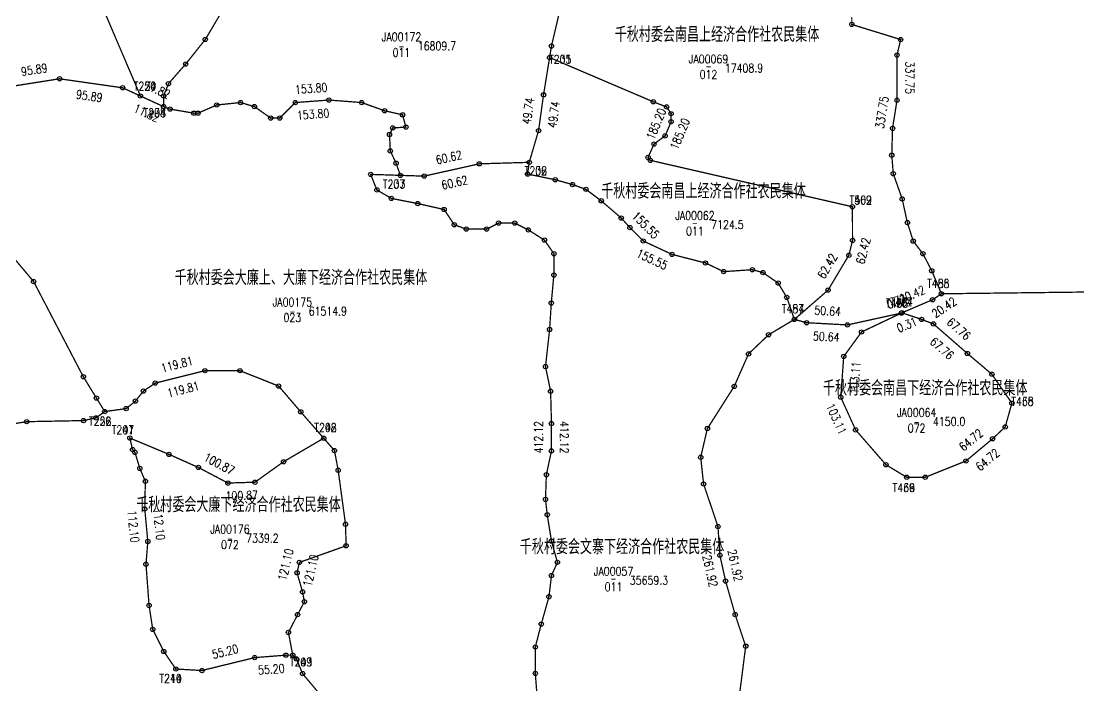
# Model space of a CAD drawing. Extents: x 213960 to 217464, y 137640 to 141047.
# Drawn here: x 216348.2 to 216840.5, y 139013.8 to 139322.9 of the extents above; entities that cross this region are included whole.
import ezdxf
from ezdxf.enums import TextEntityAlignment as Align

# ---------------------------------------------------------------- set-up
doc = ezdxf.new("R2010")
doc.units = 0
doc.header["$LTSCALE"] = 2
doc.header["$PDSIZE"] = 0.2
doc.layers.get('0').update_dxf_attribs({"linetype": 'CONTINUOUS'})
for name, color, linetype in [('GD', 7, 'CONTINUOUS'), ('JZD', 1, 'CONTINUOUS'), ('JZP', 1, 'CONTINUOUS')]:
    doc.layers.add(name, color=color, linetype=linetype)
doc.styles.add('HZ', font='rs.shx', dxfattribs={"width": 0.8, "bigfont": 'hztxt.shx'})

# ---------------------------------------------------------------- blocks, each defined once
blk = doc.blocks.new('GC0000')
at = {"linetype": 'Continuous'}
blk.add_point((0, 0), dxfattribs=at)

msp = doc.modelspace()

# ---------------------------------------------------------------- linework, layer by layer
at = {"layer": 'GD', "linetype": 'Continuous'}
for centre in [(216734.82, 139321.38), (216433.87, 139314.41), (216595.01, 139311.34), (216757.56, 139314.38), (216755.84, 139307.14), (216424.73, 139302.98), (216366.04, 139296.12), (216366.04, 139296.12), (216395.39, 139291.93), (216395.39, 139291.93), (216416.73, 139293.84), (216414.44, 139288.12), (216491.41, 139286.22), (216491.41, 139286.22), (216591.31, 139288.65), (216755.84, 139286.11), (216417.49, 139282.02), (216417.49, 139282.02), (216439.21, 139283.93), (216439.21, 139283.93), (216450.26, 139285.07), (216450.26, 139285.07), (216456.74, 139283.17), (216456.74, 139283.17), (216475.79, 139285.07), (216475.79, 139285.07), (216506.66, 139285.07), (216506.66, 139285.07), (216517.33, 139281.26), (216517.33, 139281.26), (216642.4, 139285.42), (216648.6, 139283.01), (216428.54, 139280.12), (216428.54, 139280.12), (216430.44, 139280.12), (216430.44, 139280.12), (216464.36, 139277.83), (216464.36, 139277.83), (216468.55, 139277.83), (216468.55, 139277.83), (216525.71, 139279.36), (216525.71, 139279.36), (216650.67, 139279.9), (216650.67, 139276.11), (216521.14, 139273.26), (216521.14, 139273.26), (216527.24, 139273.64), (216527.24, 139273.64), (216588.99, 139271.98), (216753.77, 139273.01), (216519.61, 139270.21), (216519.61, 139270.21), (216647.91, 139269.56), (216519.99, 139262.59), (216519.99, 139262.59), (216642.74, 139265.77), (216522.66, 139256.87), (216522.66, 139256.87), (216561.39, 139256.56), (216561.39, 139256.56), (216639.98, 139259.56), (216641.02, 139258.18), (216753.42, 139260.59), (216510.85, 139251.65), (216510.85, 139251.65), (216583.88, 139251.82), (216583.88, 139251.82), (216754.11, 139251.97), (216535.77, 139250.84), (216535.77, 139250.84), (216596.79, 139249.15), (216596.79, 139249.15), (216604.8, 139246.93), (216604.8, 139246.93), (216513.74, 139244.42), (216513.74, 139244.42), (216611.04, 139244.7), (216611.04, 139244.7), (216520.47, 139240.47), (216520.47, 139240.47), (216532.75, 139238.09), (216532.75, 139238.09), (216618.16, 139239.36), (216618.16, 139239.36), (216758.25, 139240.25), (216545.03, 139235.32), (216545.03, 139235.32), (216549.78, 139228.2), (216549.78, 139228.2), (216570.38, 139228.99), (216570.38, 139228.99), (216577.9, 139228.99), (216577.9, 139228.99), (216627.51, 139231.35), (216627.51, 139231.35), (216631.52, 139226.9), (216631.52, 139226.9), (216760.67, 139229.22), (216555.32, 139226.22), (216555.32, 139226.22), (216564.83, 139226.22), (216564.83, 139226.22), (216584.24, 139225.82), (216584.24, 139225.82), (216591.76, 139221.07), (216591.76, 139221.07), (216637.76, 139220.67), (216637.76, 139220.67), (216735.15, 139220.94), (216763.42, 139220.6), (216596.12, 139214.74), (216596.12, 139214.74), (216651.11, 139214.44), (216651.11, 139214.44), (216733.43, 139214.05), (216767.91, 139214.74), (216666.7, 139210.44), (216666.7, 139210.44), (216688.52, 139207.32), (216688.52, 139207.32), (216596.12, 139204.84), (216596.12, 139204.84), (216675.16, 139206.43), (216675.16, 139206.43), (216693.42, 139205.99), (216693.42, 139205.99), (216772.04, 139206.8), (216353.96, 139201.8), (216353.96, 139201.8), (216700.54, 139201.09), (216700.54, 139201.09), (216723.77, 139197.84), (216704.55, 139194.42), (216704.55, 139194.42), (216772.39, 139193.36), (216594.93, 139191.78), (216594.93, 139191.78), (216713.77, 139182.67), (216767.26, 139184.2), (216594.14, 139179.51), (216594.14, 139179.51), (216732.74, 139181.63), (216739.33, 139178.34), (216772.77, 139182.13), (216696.09, 139177.06), (216696.09, 139177.06), (216686.74, 139168.16), (216686.74, 139168.16), (216788.63, 139168.34), (216731.05, 139166.96), (216433.7, 139160.35), (216433.7, 139160.35), (216449.99, 139160.35), (216449.99, 139160.35), (216592.23, 139162.23), (216592.23, 139162.23), (216800.01, 139158.69), (216377.11, 139157.5), (216377.11, 139157.5), (216410.55, 139154.57), (216410.55, 139154.57), (216467.99, 139153.21), (216467.99, 139153.21), (216680.06, 139153.03), (216680.06, 139153.03), (216405.06, 139150.84), (216405.06, 139150.84), (216594.61, 139150.76), (216594.61, 139150.76), (216729.67, 139148), (216383.2, 139147.61), (216383.2, 139147.61), (216401.35, 139146.21), (216401.35, 139146.21), (216382.98, 139138.39), (216397.03, 139142.7), (216397.03, 139142.7), (216478.28, 139141.21), (216478.28, 139141.21), (216350.75, 139136.63), (216377.17, 139137.14), (216595.01, 139135.72), (216595.01, 139135.72), (216667.59, 139133.45), (216667.59, 139133.45), (216806.22, 139134.2), (216736.57, 139132.82), (216800.36, 139128.69), (216400.01, 139123.65), (216494, 139123.2), (216494, 139123.2), (216401.12, 139122.34), (216416.95, 139121.43), (216595.01, 139123.05), (216595.01, 139123.05), (216664.47, 139120.1), (216664.47, 139120.1), (216787.94, 139118.34), (216403.4, 139114.91), (216430.67, 139115.33), (216470.3, 139118), (216495.72, 139114.06), (216495.72, 139114.06), (216750.7, 139116.62), (216405.97, 139108.91), (216456.96, 139108.47), (216592.63, 139111.97), (216592.63, 139111.97), (216768.98, 139110.76), (216444.38, 139108.09), (216665.81, 139107.64), (216665.81, 139107.64), (216592.23, 139100.49), (216592.23, 139100.49), (216405.69, 139096.05), (216499.14, 139088.9), (216499.14, 139088.9), (216593.03, 139093.36), (216593.03, 139093.36), (216672.51, 139087.84), (216672.51, 139087.84), (216407.12, 139080.9), (216499.43, 139078.9), (216499.43, 139078.9), (216595.01, 139081.09), (216595.01, 139081.09), (216673.4, 139074.49), (216673.4, 139074.49), (216406.26, 139070.33), (216477.71, 139071.19), (216477.71, 139071.19), (216597.78, 139071.2), (216597.78, 139071.2), (216476.57, 139066.33), (216476.57, 139066.33), (216595.01, 139065.07), (216595.01, 139065.07), (216676.07, 139062.47), (216676.07, 139062.47), (216479.14, 139057.47), (216479.14, 139057.47), (216593.83, 139055.17), (216593.83, 139055.17), (216407.69, 139051.18), (216480, 139052.89), (216480, 139052.89), (216476.85, 139046.89), (216476.85, 139046.89), (216680.52, 139046.9), (216680.52, 139046.9), (216409.4, 139040.03), (216590.26, 139042.5), (216590.26, 139042.5), (216472.57, 139038.6), (216472.57, 139038.6), (216414.55, 139029.74), (216587.49, 139031.82), (216587.49, 139031.82), (216685.42, 139032.21), (216685.42, 139032.21), (216456.85, 139026.89), (216471.42, 139028.03), (216476.28, 139026.31), (216476.28, 139026.31), (216432.27, 139020.88), (216479.14, 139019.46), (216479.14, 139019.46), (216587.49, 139019.55), (216587.49, 139019.55)]:
    msp.add_circle(centre, 1, dxfattribs=at)
at = {"layer": 'JZD', "color": 7, "const_width": 0.6}
for points in [[(216369.39, 139368.3), (216403.7, 139288.11), (216395.39, 139291.93), (216366.04, 139296.12), (216344.32, 139292.69), (216312.69, 139277.45), (216292.29, 139326.35)], [(216441.11, 139326.61), (216433.87, 139314.41), (216424.73, 139302.98), (216416.73, 139293.84), (216414.44, 139288.12), (216414.44, 139283.17), (216403.7, 139288.11), (216369.39, 139368.3)], [(216599.62, 139330.96), (216595.01, 139311.34), (216594.14, 139305.99), (216591.31, 139288.65), (216588.99, 139271.98), (216584.65, 139257.26), (216561.39, 139256.56), (216535.77, 139250.84), (216524.68, 139251.2), (216522.66, 139256.87), (216519.99, 139262.59), (216519.61, 139270.21), (216521.14, 139273.26), (216527.24, 139273.64), (216525.71, 139279.36), (216517.33, 139281.26), (216506.66, 139285.07), (216491.41, 139286.22), (216475.79, 139285.07), (216468.55, 139277.83), (216464.36, 139277.83), (216456.74, 139283.17), (216450.26, 139285.07), (216439.21, 139283.93), (216430.44, 139280.12), (216428.54, 139280.12), (216417.49, 139282.02), (216414.44, 139283.17), (216414.44, 139288.12), (216416.73, 139293.84), (216424.73, 139302.98), (216433.87, 139314.41), (216441.11, 139326.61)], [(216734.81, 139324.73), (216734.82, 139321.38), (216757.56, 139314.38), (216755.84, 139307.14), (216755.84, 139286.11), (216753.77, 139273.01), (216753.42, 139260.59), (216754.11, 139251.97), (216758.25, 139240.25), (216760.67, 139229.22), (216763.42, 139220.6), (216767.91, 139214.74), (216772.04, 139206.8), (216776.53, 139196.12), (216772.39, 139193.36), (216758.19, 139187.27), (216757.91, 139187.15), (216732.74, 139181.63), (216713.77, 139182.67), (216708.09, 139184.18), (216723.77, 139197.84), (216733.43, 139214.05), (216735.15, 139220.94), (216735.1, 139236.6), (216641.02, 139258.18), (216639.98, 139259.56), (216642.74, 139265.77), (216647.91, 139269.56), (216650.67, 139276.11), (216650.67, 139279.9), (216648.6, 139283.01), (216642.4, 139285.42), (216594.14, 139305.99), (216595.01, 139311.34), (216599.62, 139330.96)], [(216918.59, 139197.84), (216776.53, 139196.12), (216772.04, 139206.8), (216767.91, 139214.74), (216763.42, 139220.6), (216760.67, 139229.22), (216758.25, 139240.25), (216754.11, 139251.97), (216753.42, 139260.59), (216753.77, 139273.01), (216755.84, 139286.11), (216755.84, 139307.14), (216757.56, 139314.38), (216734.82, 139321.38), (216734.81, 139324.73)], [(216344.32, 139292.69), (216366.04, 139296.12), (216395.39, 139291.93), (216403.7, 139288.11), (216414.44, 139283.17), (216417.49, 139282.02), (216428.54, 139280.12), (216430.44, 139280.12), (216439.21, 139283.93), (216450.26, 139285.07), (216456.74, 139283.17), (216464.36, 139277.83), (216468.55, 139277.83), (216475.79, 139285.07), (216491.41, 139286.22), (216506.66, 139285.07), (216517.33, 139281.26), (216525.71, 139279.36), (216527.24, 139273.64), (216521.14, 139273.26), (216519.61, 139270.21), (216519.99, 139262.59), (216522.66, 139256.87), (216524.68, 139251.2), (216510.85, 139251.65), (216513.74, 139244.42), (216520.47, 139240.47), (216532.75, 139238.09), (216545.03, 139235.32), (216549.78, 139228.2), (216555.32, 139226.22), (216564.83, 139226.22), (216570.38, 139228.99), (216577.9, 139228.99), (216584.24, 139225.82), (216591.76, 139221.07), (216596.12, 139214.74), (216596.12, 139204.84), (216594.93, 139191.78), (216594.14, 139179.51), (216592.23, 139162.23), (216594.61, 139150.76), (216595.01, 139135.72), (216595.01, 139123.05), (216592.63, 139111.97), (216592.23, 139100.49), (216593.03, 139093.36), (216595.01, 139081.09), (216597.78, 139071.2), (216595.01, 139065.07), (216593.83, 139055.17), (216590.26, 139042.5), (216587.49, 139031.82), (216587.49, 139019.55), (216588.28, 139009.26)], [(216588.28, 139009.26), (216587.49, 139019.55), (216587.49, 139031.82), (216590.26, 139042.5), (216593.83, 139055.17), (216595.01, 139065.07), (216597.78, 139071.2), (216595.01, 139081.09), (216593.03, 139093.36), (216592.23, 139100.49), (216592.63, 139111.97), (216595.01, 139123.05), (216595.01, 139135.72), (216594.61, 139150.76), (216592.23, 139162.23), (216594.14, 139179.51), (216594.93, 139191.78), (216596.12, 139204.84), (216596.12, 139214.74), (216591.76, 139221.07), (216584.24, 139225.82), (216577.9, 139228.99), (216570.38, 139228.99), (216564.83, 139226.22), (216555.32, 139226.22), (216549.78, 139228.2), (216545.03, 139235.32), (216532.75, 139238.09), (216520.47, 139240.47), (216513.74, 139244.42), (216510.85, 139251.65), (216524.68, 139251.2), (216535.77, 139250.84), (216561.39, 139256.56), (216584.65, 139257.26), (216583.88, 139251.82), (216596.79, 139249.15), (216604.8, 139246.93), (216611.04, 139244.7), (216618.16, 139239.36), (216627.51, 139231.35), (216631.52, 139226.9), (216637.76, 139220.67), (216651.11, 139214.44), (216666.7, 139210.44), (216675.16, 139206.43), (216688.52, 139207.32), (216693.42, 139205.99), (216700.54, 139201.09), (216704.55, 139194.42), (216708.09, 139184.18), (216696.09, 139177.06), (216686.74, 139168.16), (216680.06, 139153.03), (216667.59, 139133.45), (216664.47, 139120.1), (216665.81, 139107.64), (216672.51, 139087.84), (216673.4, 139074.49), (216676.07, 139062.47), (216680.52, 139046.9), (216685.42, 139032.21), (216682.75, 139011.3)], [(216341.95, 139216.09), (216353.96, 139201.8), (216377.11, 139157.5), (216383.2, 139147.61), (216387.07, 139141.34), (216382.98, 139138.39), (216377.17, 139137.14), (216350.75, 139136.63), (216317.7, 139131.35)], [(216489.43, 139007.17), (216479.14, 139019.46), (216476.28, 139026.31), (216474.57, 139028.03), (216472.57, 139038.6), (216476.85, 139046.89), (216480, 139052.89), (216479.14, 139057.47), (216476.57, 139066.33), (216477.71, 139071.19), (216499.43, 139078.9), (216499.14, 139088.9), (216495.72, 139114.06), (216494, 139123.2), (216488.99, 139128.94), (216478.28, 139141.21), (216467.99, 139153.21), (216449.99, 139160.35), (216433.7, 139160.35), (216410.55, 139154.57), (216405.06, 139150.84), (216401.35, 139146.21), (216397.03, 139142.7), (216387.07, 139141.34), (216383.2, 139147.61), (216377.11, 139157.5), (216353.96, 139201.8), (216341.95, 139216.09)], [(216682.75, 139011.3), (216685.42, 139032.21), (216680.52, 139046.9), (216676.07, 139062.47), (216673.4, 139074.49), (216672.51, 139087.84), (216665.81, 139107.64), (216664.47, 139120.1), (216667.59, 139133.45), (216680.06, 139153.03), (216686.74, 139168.16), (216696.09, 139177.06), (216708.09, 139184.18), (216713.77, 139182.67), (216732.74, 139181.63), (216757.91, 139187.15), (216739.33, 139178.34), (216731.05, 139166.96), (216729.67, 139148), (216736.57, 139132.82), (216750.7, 139116.62), (216760.36, 139110.76), (216768.98, 139110.76), (216787.94, 139118.34), (216800.36, 139128.69), (216806.22, 139134.2), (216809.32, 139145.24), (216800.01, 139158.69), (216788.63, 139168.34), (216772.77, 139182.13), (216767.26, 139184.2), (216758.19, 139187.27), (216772.39, 139193.36), (216776.53, 139196.12), (216918.59, 139197.84)], [(216317.7, 139131.35), (216350.75, 139136.63), (216377.17, 139137.14), (216382.98, 139138.39), (216387.07, 139141.34), (216397.03, 139142.7), (216401.35, 139146.21), (216405.06, 139150.84), (216410.55, 139154.57), (216433.7, 139160.35), (216449.99, 139160.35), (216467.99, 139153.21), (216478.28, 139141.21), (216488.99, 139128.94), (216470.3, 139118), (216456.96, 139108.47), (216444.38, 139108.09), (216430.67, 139115.33), (216416.95, 139121.43), (216398.75, 139129.02), (216400.01, 139123.65), (216401.12, 139122.34), (216403.4, 139114.91), (216405.97, 139108.91), (216405.69, 139096.05), (216407.12, 139080.9), (216406.26, 139070.33), (216407.69, 139051.18), (216409.4, 139040.03), (216414.55, 139029.74), (216420.16, 139021.59), (216432.27, 139020.88), (216456.85, 139026.89), (216471.42, 139028.03), (216474.57, 139028.03), (216476.28, 139026.31), (216479.14, 139019.46), (216489.43, 139007.17)]]:
    msp.add_lwpolyline(points, dxfattribs=at)
for points in [[(216594.14, 139305.99), (216642.4, 139285.42), (216648.6, 139283.01), (216650.67, 139279.9), (216650.67, 139276.11), (216647.91, 139269.56), (216642.74, 139265.77), (216639.98, 139259.56), (216641.02, 139258.18), (216735.1, 139236.6), (216735.15, 139220.94), (216733.43, 139214.05), (216723.77, 139197.84), (216708.09, 139184.18), (216704.55, 139194.42), (216700.54, 139201.09), (216693.42, 139205.99), (216688.52, 139207.32), (216675.16, 139206.43), (216666.7, 139210.44), (216651.11, 139214.44), (216637.76, 139220.67), (216631.52, 139226.9), (216627.51, 139231.35), (216618.16, 139239.36), (216611.04, 139244.7), (216604.8, 139246.93), (216596.79, 139249.15), (216583.88, 139251.82), (216584.65, 139257.26), (216588.99, 139271.98), (216591.31, 139288.65)], [(216757.91, 139187.15), (216758.19, 139187.27), (216767.26, 139184.2), (216772.77, 139182.13), (216788.63, 139168.34), (216800.01, 139158.69), (216809.32, 139145.24), (216806.22, 139134.2), (216800.36, 139128.69), (216787.94, 139118.34), (216768.98, 139110.76), (216760.36, 139110.76), (216750.7, 139116.62), (216736.57, 139132.82), (216729.67, 139148), (216731.05, 139166.96), (216739.33, 139178.34)], [(216398.75, 139129.02), (216416.95, 139121.43), (216430.67, 139115.33), (216444.38, 139108.09), (216456.96, 139108.47), (216470.3, 139118), (216488.99, 139128.94), (216494, 139123.2), (216495.72, 139114.06), (216499.14, 139088.9), (216499.43, 139078.9), (216477.71, 139071.19), (216476.57, 139066.33), (216479.14, 139057.47), (216480, 139052.89), (216476.85, 139046.89), (216472.57, 139038.6), (216474.57, 139028.03), (216471.42, 139028.03), (216456.85, 139026.89), (216432.27, 139020.88), (216420.16, 139021.59), (216414.55, 139029.74), (216409.4, 139040.03), (216407.69, 139051.18), (216406.26, 139070.33), (216407.12, 139080.9), (216405.69, 139096.05), (216405.97, 139108.91), (216403.4, 139114.91), (216401.12, 139122.34), (216400.01, 139123.65)]]:
    msp.add_lwpolyline(points, close=True, dxfattribs=at)
at = {"layer": 'JZP', "linetype": 'Continuous'}
for centre in [(216594.14, 139305.99), (216403.7, 139288.11), (216414.44, 139283.17), (216584.65, 139257.26), (216524.68, 139251.2), (216735.1, 139236.6), (216776.53, 139196.12), (216758.19, 139187.27), (216708.09, 139184.18), (216757.91, 139187.15), (216809.32, 139145.24), (216387.07, 139141.34), (216398.75, 139129.02), (216488.99, 139128.94), (216760.36, 139110.76), (216474.57, 139028.03), (216420.16, 139021.59)]:
    msp.add_circle(centre, 1, dxfattribs=at)

# ---------------------------------------------------------------- block references
at = {"layer": 'JZD', "linetype": 'Continuous'}
for p in [(216734.82, 139321.38), (216734.82, 139321.38), (216433.87, 139314.41), (216433.87, 139314.41), (216595.01, 139311.34), (216595.01, 139311.34), (216757.56, 139314.38), (216757.56, 139314.38), (216755.84, 139307.14), (216755.84, 139307.14), (216424.73, 139302.98), (216424.73, 139302.98), (216594.14, 139305.99), (216594.14, 139305.99), (216594.14, 139305.99), (216366.04, 139296.12), (216366.04, 139296.12), (216395.39, 139291.93), (216395.39, 139291.93), (216416.73, 139293.84), (216416.73, 139293.84), (216403.7, 139288.11), (216403.7, 139288.11), (216403.7, 139288.11), (216414.44, 139288.12), (216414.44, 139288.12), (216591.31, 139288.65), (216591.31, 139288.65), (216414.44, 139283.17), (216414.44, 139283.17), (216414.44, 139283.17), (216417.49, 139282.02), (216417.49, 139282.02), (216439.21, 139283.93), (216439.21, 139283.93), (216450.26, 139285.07), (216450.26, 139285.07), (216456.74, 139283.17), (216456.74, 139283.17), (216475.79, 139285.07), (216475.79, 139285.07), (216491.41, 139286.22), (216491.41, 139286.22), (216506.66, 139285.07), (216506.66, 139285.07), (216642.4, 139285.42), (216642.4, 139285.42), (216648.6, 139283.01), (216648.6, 139283.01), (216755.84, 139286.11), (216755.84, 139286.11), (216428.54, 139280.12), (216428.54, 139280.12), (216430.44, 139280.12), (216430.44, 139280.12), (216464.36, 139277.83), (216464.36, 139277.83), (216468.55, 139277.83), (216468.55, 139277.83), (216517.33, 139281.26), (216517.33, 139281.26), (216525.71, 139279.36), (216525.71, 139279.36), (216650.67, 139279.9), (216650.67, 139279.9), (216521.14, 139273.26), (216521.14, 139273.26), (216527.24, 139273.64), (216527.24, 139273.64), (216588.99, 139271.98), (216588.99, 139271.98), (216650.67, 139276.11), (216650.67, 139276.11), (216753.77, 139273.01), (216753.77, 139273.01), (216519.61, 139270.21), (216519.61, 139270.21), (216647.91, 139269.56), (216647.91, 139269.56), (216519.99, 139262.59), (216519.99, 139262.59), (216642.74, 139265.77), (216642.74, 139265.77), (216584.65, 139257.26), (216584.65, 139257.26), (216584.65, 139257.26), (216639.98, 139259.56), (216639.98, 139259.56), (216641.02, 139258.18), (216641.02, 139258.18), (216753.42, 139260.59), (216753.42, 139260.59), (216522.66, 139256.87), (216522.66, 139256.87), (216561.39, 139256.56), (216561.39, 139256.56), (216510.85, 139251.65), (216510.85, 139251.65), (216524.68, 139251.2), (216524.68, 139251.2), (216524.68, 139251.2), (216535.77, 139250.84), (216535.77, 139250.84), (216583.88, 139251.82), (216583.88, 139251.82), (216596.79, 139249.15), (216596.79, 139249.15), (216754.11, 139251.97), (216754.11, 139251.97), (216513.74, 139244.42), (216513.74, 139244.42), (216604.8, 139246.93), (216604.8, 139246.93), (216611.04, 139244.7), (216611.04, 139244.7), (216520.47, 139240.47), (216520.47, 139240.47), (216532.75, 139238.09), (216532.75, 139238.09), (216618.16, 139239.36), (216618.16, 139239.36), (216758.25, 139240.25), (216758.25, 139240.25), (216545.03, 139235.32), (216545.03, 139235.32), (216735.1, 139236.6), (216735.1, 139236.6), (216549.78, 139228.2), (216549.78, 139228.2), (216570.38, 139228.99), (216570.38, 139228.99), (216577.9, 139228.99), (216577.9, 139228.99), (216627.51, 139231.35), (216627.51, 139231.35), (216760.67, 139229.22), (216760.67, 139229.22), (216555.32, 139226.22), (216555.32, 139226.22), (216564.83, 139226.22), (216564.83, 139226.22), (216584.24, 139225.82), (216584.24, 139225.82), (216631.52, 139226.9), (216631.52, 139226.9), (216591.76, 139221.07), (216591.76, 139221.07), (216637.76, 139220.67), (216637.76, 139220.67), (216735.15, 139220.94), (216735.15, 139220.94), (216763.42, 139220.6), (216763.42, 139220.6), (216596.12, 139214.74), (216596.12, 139214.74), (216651.11, 139214.44), (216651.11, 139214.44), (216733.43, 139214.05), (216733.43, 139214.05), (216767.91, 139214.74), (216767.91, 139214.74), (216666.7, 139210.44), (216666.7, 139210.44), (216596.12, 139204.84), (216596.12, 139204.84), (216675.16, 139206.43), (216675.16, 139206.43), (216688.52, 139207.32), (216688.52, 139207.32), (216693.42, 139205.99), (216693.42, 139205.99), (216772.04, 139206.8), (216772.04, 139206.8), (216353.96, 139201.8), (216353.96, 139201.8), (216700.54, 139201.09), (216700.54, 139201.09), (216704.55, 139194.42), (216704.55, 139194.42), (216723.77, 139197.84), (216723.77, 139197.84), (216772.39, 139193.36), (216772.39, 139193.36), (216776.53, 139196.12), (216776.53, 139196.12), (216776.53, 139196.12), (216594.93, 139191.78), (216594.93, 139191.78), (216708.09, 139184.18), (216708.09, 139184.18), (216708.09, 139184.18), (216708.09, 139184.18), (216757.91, 139187.15), (216757.91, 139187.15), (216757.91, 139187.15), (216758.19, 139187.27), (216758.19, 139187.27), (216758.19, 139187.27), (216767.26, 139184.2), (216767.26, 139184.2), (216594.14, 139179.51), (216594.14, 139179.51), (216713.77, 139182.67), (216713.77, 139182.67), (216732.74, 139181.63), (216732.74, 139181.63), (216739.33, 139178.34), (216739.33, 139178.34), (216772.77, 139182.13), (216772.77, 139182.13), (216696.09, 139177.06), (216696.09, 139177.06), (216686.74, 139168.16), (216686.74, 139168.16), (216731.05, 139166.96), (216731.05, 139166.96), (216788.63, 139168.34), (216788.63, 139168.34), (216433.7, 139160.35), (216433.7, 139160.35), (216449.99, 139160.35), (216449.99, 139160.35), (216592.23, 139162.23), (216592.23, 139162.23), (216800.01, 139158.69), (216800.01, 139158.69), (216377.11, 139157.5), (216377.11, 139157.5), (216410.55, 139154.57), (216410.55, 139154.57), (216405.06, 139150.84), (216405.06, 139150.84), (216467.99, 139153.21), (216467.99, 139153.21), (216594.61, 139150.76), (216594.61, 139150.76), (216680.06, 139153.03), (216680.06, 139153.03), (216383.2, 139147.61), (216383.2, 139147.61), (216401.35, 139146.21), (216401.35, 139146.21), (216729.67, 139148), (216729.67, 139148), (216809.32, 139145.24), (216809.32, 139145.24), (216387.07, 139141.34), (216387.07, 139141.34), (216387.07, 139141.34), (216397.03, 139142.7), (216397.03, 139142.7), (216478.28, 139141.21), (216478.28, 139141.21), (216350.75, 139136.63), (216350.75, 139136.63), (216377.17, 139137.14), (216377.17, 139137.14), (216382.98, 139138.39), (216382.98, 139138.39), (216595.01, 139135.72), (216595.01, 139135.72), (216806.22, 139134.2), (216806.22, 139134.2), (216667.59, 139133.45), (216667.59, 139133.45), (216736.57, 139132.82), (216736.57, 139132.82), (216398.75, 139129.02), (216398.75, 139129.02), (216488.99, 139128.94), (216488.99, 139128.94), (216488.99, 139128.94), (216800.36, 139128.69), (216800.36, 139128.69), (216400.01, 139123.65), (216400.01, 139123.65), (216401.12, 139122.34), (216401.12, 139122.34), (216416.95, 139121.43), (216416.95, 139121.43), (216494, 139123.2), (216494, 139123.2), (216595.01, 139123.05), (216595.01, 139123.05), (216664.47, 139120.1), (216664.47, 139120.1), (216403.4, 139114.91), (216403.4, 139114.91), (216430.67, 139115.33), (216430.67, 139115.33), (216470.3, 139118), (216470.3, 139118), (216750.7, 139116.62), (216750.7, 139116.62), (216787.94, 139118.34), (216787.94, 139118.34), (216495.72, 139114.06), (216495.72, 139114.06), (216592.63, 139111.97), (216592.63, 139111.97), (216760.36, 139110.76), (216760.36, 139110.76), (216768.98, 139110.76), (216768.98, 139110.76), (216405.97, 139108.91), (216405.97, 139108.91), (216444.38, 139108.09), (216444.38, 139108.09), (216456.96, 139108.47), (216456.96, 139108.47), (216665.81, 139107.64), (216665.81, 139107.64), (216592.23, 139100.49), (216592.23, 139100.49), (216405.69, 139096.05), (216405.69, 139096.05), (216593.03, 139093.36), (216593.03, 139093.36), (216499.14, 139088.9), (216499.14, 139088.9), (216672.51, 139087.84), (216672.51, 139087.84), (216407.12, 139080.9), (216407.12, 139080.9), (216595.01, 139081.09), (216595.01, 139081.09), (216499.43, 139078.9), (216499.43, 139078.9), (216406.26, 139070.33), (216406.26, 139070.33), (216477.71, 139071.19), (216477.71, 139071.19), (216597.78, 139071.2), (216597.78, 139071.2), (216673.4, 139074.49), (216673.4, 139074.49), (216476.57, 139066.33), (216476.57, 139066.33), (216595.01, 139065.07), (216595.01, 139065.07), (216676.07, 139062.47), (216676.07, 139062.47), (216479.14, 139057.47), (216479.14, 139057.47), (216407.69, 139051.18), (216407.69, 139051.18), (216480, 139052.89), (216480, 139052.89), (216593.83, 139055.17), (216593.83, 139055.17), (216476.85, 139046.89), (216476.85, 139046.89), (216680.52, 139046.9), (216680.52, 139046.9), (216590.26, 139042.5), (216590.26, 139042.5), (216409.4, 139040.03), (216409.4, 139040.03), (216472.57, 139038.6), (216472.57, 139038.6), (216587.49, 139031.82), (216587.49, 139031.82), (216685.42, 139032.21), (216685.42, 139032.21), (216414.55, 139029.74), (216414.55, 139029.74), (216456.85, 139026.89), (216456.85, 139026.89), (216471.42, 139028.03), (216471.42, 139028.03), (216474.57, 139028.03), (216474.57, 139028.03), (216474.57, 139028.03), (216476.28, 139026.31), (216476.28, 139026.31), (216420.16, 139021.59), (216420.16, 139021.59), (216432.27, 139020.88), (216432.27, 139020.88), (216479.14, 139019.46), (216479.14, 139019.46), (216587.49, 139019.55), (216587.49, 139019.55)]:
    msp.add_blockref('GC0000', p, dxfattribs=at)

# ---------------------------------------------------------------- texts
at = {"layer": 'JZD', "linetype": 'Continuous', "style": 'HZ', "width": 0.8}
for s, height, p in [('JA00172', 4, (216525.18, 139312.4)), ('千秋村委会南昌上经济合作社农民集体', 7, (216672.09, 139311.11)), ('JA00069', 4, (216668.09, 139302.11)), ('千秋村委会南昌上经济合作社农民集体', 7, (216665.77, 139238.27)), ('JA00062', 4, (216661.77, 139229.27)), ('千秋村委会大廉上、大廉下经济合作社农民集体', 7, (216478.39, 139198.04)), ('JA00175', 4, (216474.39, 139189.04)), ('千秋村委会南昌下经济合作社农民集体', 7, (216768.98, 139146.67)), ('JA00064', 4, (216764.98, 139137.67)), ('千秋村委会大廉下经济合作社农民集体', 7, (216449.34, 139092.42)), ('JA00176', 4, (216445.34, 139083.42)), ('千秋村委会文寨下经济合作社农民集体', 7, (216627.88, 139072.83)), ('JA00057', 4, (216623.88, 139063.83))]:
    msp.add_text(s, height=height, dxfattribs=at).set_placement(p, align=Align.BOTTOM_CENTER)
for s, p in [('16809.7', (216532.78, 139311.4)), ('17408.9', (216675.69, 139301.11)), ('7124.5', (216669.37, 139228.27)), ('61514.9', (216481.99, 139188.04)), ('4150.0', (216772.58, 139136.67)), ('7339.2', (216452.94, 139082.42)), ('35659.3', (216631.48, 139062.83))]:
    msp.add_text(s, height=4, dxfattribs=at).set_placement(p, align=Align.MIDDLE_LEFT)
for s, p in [('011', (216525.18, 139310.4)), ('012', (216668.09, 139300.11)), ('011', (216661.77, 139227.27)), ('023', (216474.39, 139187.04)), ('072', (216764.98, 139135.67)), ('072', (216445.34, 139081.42)), ('011', (216623.88, 139061.83))]:
    msp.add_text(s, height=4, dxfattribs=at).set_placement(p, align=Align.TOP_CENTER)
at = {"layer": 'JZD', "color": 1, "linetype": 'Continuous', "style": 'HZ', "width": 0.8}
for p in [(216525.18, 139311.4), (216668.09, 139302.1), (216661.77, 139229.27), (216474.39, 139188.04), (216445.34, 139082.42), (216623.88, 139063.82)]:
    msp.add_text('—', height=4, dxfattribs=at).set_placement(p, align=Align.MIDDLE)
for s, rotation, p in [('95.89', 8.9727, (216354.25, 139300.33)), ('337.75', 270, (216761.84, 139296.63)), ('11.82', 335.2964, (216411.58, 139291.09)), ('153.80', 4.1848, (216483.17, 139291.63)), ('95.89', 351.8697, (216379.87, 139288.09)), ('49.74', 82.0875, (216584.2, 139281.14)), ('337.75', 81.0273, (216748.88, 139280.49)), ('11.82', 335.2964, (216406.56, 139280.19)), ('153.80', 4.1848, (216484.04, 139279.66)), ('49.74', 82.0875, (216596.09, 139279.49)), ('185.20', 67.1656, (216643.76, 139275.16)), ('185.20', 67.1656, (216654.82, 139270.51)), ('60.62', 12.5851, (216547.27, 139259.56)), ('60.62', 12.5851, (216549.89, 139247.84)), ('155.55', 315.0194, (216638.88, 139228.03)), ('62.42', 75.9641, (216740.11, 139216.04)), ('155.55', 334.9982, (216641.9, 139212.12)), ('62.42', 59.2157, (216723.44, 139209.01)), ('20.42', 23.1984, (216762.93, 139195.83)), ('0.31', 23.1983, (216755.68, 139192.73)), ('20.42', 33.6905, (216777.79, 139189.74)), ('50.64', 356.878, (216723.58, 139188.14)), ('0.31', 23.1983, (216760.41, 139181.7)), ('67.76', 318.9909, (216784.64, 139179.76)), ('50.64', 356.878, (216722.93, 139176.16)), ('67.76', 318.9909, (216776.77, 139170.71)), ('119.81', 14.0362, (216420.67, 139163.28)), ('103.11', 85.8404, (216736.35, 139157.04)), ('119.81', 14.0362, (216423.58, 139151.64)), ('103.11', 294.444, (216727.66, 139137.93)), ('412.12', 90, (216589.01, 139129.38)), ('412.12', 270, (216601.01, 139129.38)), ('64.72', 39.8053, (216790.31, 139128.12)), ('100.87', 332.1762, (216440.33, 139117.02)), ('64.72', 39.8053, (216797.99, 139118.91)), ('100.87', 1.7353, (216450.85, 139102.29)), ('112.10', 275.3894, (216400.43, 139087.91)), ('112.10', 275.3894, (216412.38, 139089.04)), ('121.10', 76.7597, (216471.3, 139070.13)), ('261.92', 282.5369, (216680.59, 139069.78)), ('121.10', 76.7597, (216482.98, 139067.38)), ('261.92', 282.5369, (216668.88, 139067.18)), ('55.20', 13.722, (216443.13, 139029.71)), ('55.20', 4.4853, (216464.6, 139021.48))]:
    msp.add_text(s, height=4, rotation=rotation, dxfattribs=at).set_placement(p, align=Align.MIDDLE)
at = {"layer": 'JZD', "linetype": 'Continuous', "style": 'HZ', "width": 0.8}
msp.add_text('—', height=4, dxfattribs=at).set_placement((216764.98, 139136.67), align=Align.MIDDLE)
at = {"layer": 'JZP', "color": 1, "linetype": 'Continuous', "style": 'HZ', "width": 0.8}
for s, p in [('T201', (216599.07, 139305.18)), ('T235', (216599.07, 139305.18)), ('T220', (216405.79, 139292.65)), ('T254', (216405.79, 139292.65)), ('T204', (216410.33, 139280.32)), ('T238', (216410.33, 139280.32)), ('T202', (216587.7, 139253.3)), ('T236', (216587.7, 139253.3)), ('T203', (216521.72, 139247.16)), ('T237', (216521.72, 139247.16)), ('T469', (216739, 139239.72)), ('T502', (216739, 139239.72)), ('T455', (216775.05, 139200.89)), ('T488', (216775.05, 139200.89)), ('T433', (216755.85, 139191.71)), ('T466', (216755.85, 139191.71)), ('T434', (216757.99, 139192.27)), ('T467', (216757.99, 139192.27)), ('T454', (216707.41, 139189.13)), ('T487', (216707.41, 139189.13)), ('T435', (216814.25, 139146.06)), ('T468', (216814.25, 139146.06)), ('T222', (216384.93, 139136.81)), ('T256', (216384.93, 139136.81)), ('T207', (216395.53, 139132.84)), ('T241', (216395.53, 139132.84)), ('T208', (216489.8, 139133.87)), ('T242', (216489.8, 139133.87)), ('T436', (216759.01, 139105.94)), ('T469', (216759.01, 139105.94)), ('T209', (216478.42, 139024.84)), ('T243', (216478.42, 139024.84)), ('T210', (216417.7, 139017.23)), ('T244', (216417.7, 139017.23))]:
    msp.add_text(s, height=4, dxfattribs=at).set_placement(p, align=Align.MIDDLE)

doc.saveas('drawing.dxf')
